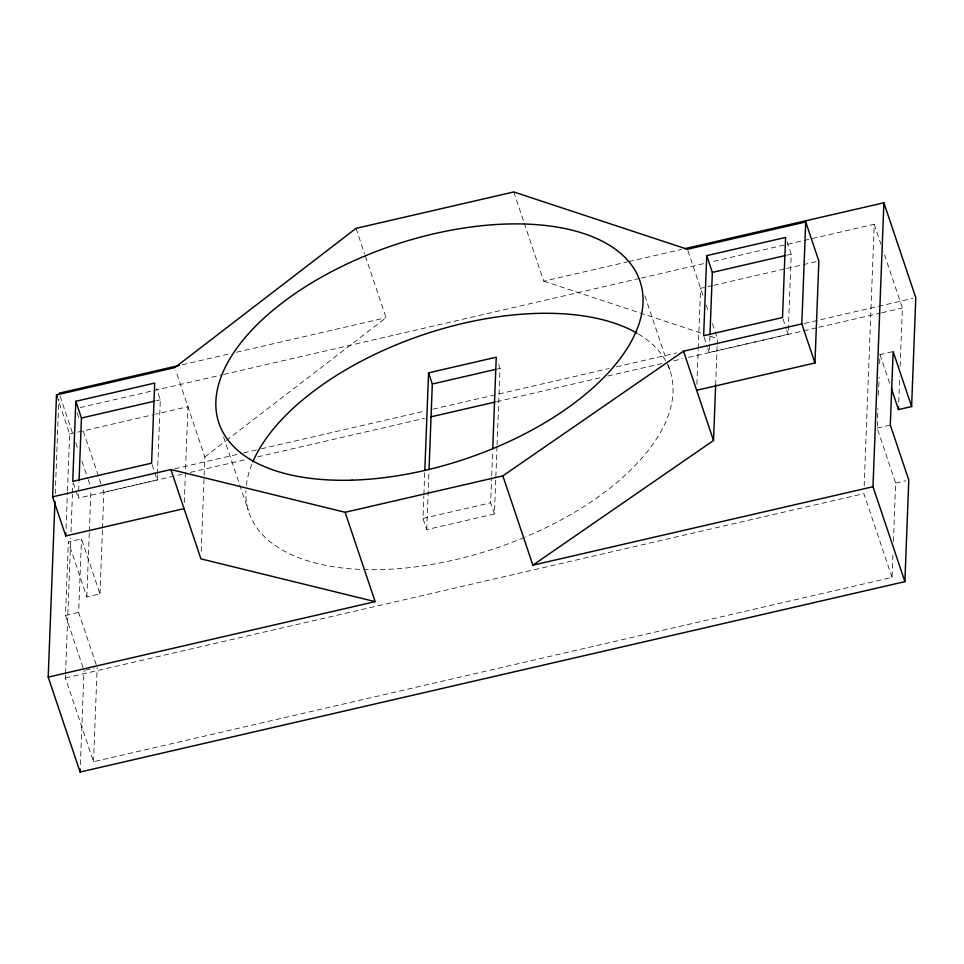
<?xml version="1.0" encoding="UTF-8"?>
<svg xmlns="http://www.w3.org/2000/svg" width="964" height="964" viewBox="0 0 964 964"><rect width="100%" height="100%" fill="white"/><g stroke="black" fill="none" stroke-linecap="round" stroke-linejoin="round"><path stroke-width="0.72" stroke-dasharray="4.82 3.62" d="M55.237 493.845L58.876 399.192M66.034 528.441L67.408 492.471M67.468 490.965L69.661 434.005L57.924 399.108M83.061 667.666L65.516 615.49L68.348 541.949L81.494 538.924L99.979 593.92L86.832 596.957L68.348 541.949M892.893 554.951L892.025 577.4L93.532 761.729L65.383 677.969L65.492 674.969M65.552 673.462L70.758 538.02M70.987 532.008L72.433 494.375M72.493 492.881L72.83 483.844M157.409 475.469L157.228 479.915L78.373 498.123L79 481.819M96.207 664.63L78.662 612.453L81.494 538.924M80.398 764.585L84.013 670.486M86.832 596.957L89.29 532.851M89.351 531.357L90.893 491.098M93.532 761.729L97.147 667.45M99.979 593.92L102.449 529.706M102.497 528.212L103.883 492.363L102.449 488.097M157.457 473.987L160.313 399.843L156.554 388.673M184.269 502.63L187.956 406.7L155.819 414.122M201.223 551.384L204.85 456.96L175.749 370.405M497.014 446.44L494.424 513.981L426.727 529.61L422.967 518.439L423.835 495.93M423.895 494.424L424.763 471.914M426.727 529.61L428.98 471.071M494.424 513.981L490.664 502.822L491.64 477.301M491.7 475.794L492.628 451.779M497.075 444.934L500.015 368.381L497.665 361.404M696.888 384.287L698.213 349.812M698.261 348.317L700.575 288.357L706.407 287.007M786.998 241.627L791.227 254.183L788.142 334.267L709.287 352.475L709.914 336.159M715.649 384.998L717.132 345.992M717.192 344.497L717.421 338.497L712.276 323.181M864.166 486.109L874.228 224.263L711.589 261.81M893.411 541.479L895.652 483.109L877.168 428.112L877.915 408.603M878.433 395.095L879.12 377.093M879.638 363.585L879.987 354.583L893.134 351.547M898.761 402.121L899.737 376.731M900.135 366.272L902.376 308.022L883.289 251.243M204.85 456.96L225.118 441.379M226.311 440.464L386.07 317.71L365.091 255.315M524.235 223.106L543.756 281.175L627.323 261.919M628.793 261.581L681.572 249.411M182.268 364.754L230.649 353.583M236.517 352.234L386.07 317.71M80.12 407.591L222.238 374.779M223.708 374.442L639.807 278.379M641.265 278.042L704.274 263.497M155.927 400.843L160.313 399.843M786.841 255.195L791.227 254.183M69.661 434.005L154.361 414.46M707.877 286.67L712.251 285.657M713.709 285.32L785.274 268.799M786.732 268.462L818.87 261.051M497.135 369.043L500.015 368.381M174.665 468.805L242.181 453.225M243.639 452.875L259.786 449.152M261.256 448.814L425.63 410.869M432.957 409.17L609.079 368.513M616.406 366.826L676.583 352.932M804.265 323.458L912.86 298.382M103.883 492.363L181.533 474.433M190.318 472.408L247.459 459.213M257.713 456.852L424.738 418.292M496.532 401.711L602.018 377.358M607.886 376.008L662.099 363.488M673.812 360.789L682.608 358.753M688.465 357.403L817.4 327.639M818.858 327.302L880.397 313.095M881.867 312.758L902.376 308.022M422.967 518.439L490.664 502.822M65.516 615.49L78.662 612.453M877.168 428.112L890.302 425.076M85.471 670.149L94.231 668.124M895.652 483.109L905.871 480.759M65.383 677.969L863.877 493.64L892.025 577.4M543.756 281.175L701.768 333.327M710.311 336.147L717.421 338.497M874.228 224.263L880.903 244.133M879.987 354.583L890.411 385.612M782.985 318.915L786.275 328.688M786.745 330.086L788.142 334.267M687.898 250.664L703.853 298.105M706.19 305.07L708.528 312.035M704.118 337.123L707.407 346.895M707.877 348.293L709.287 352.475M644.868 295.779L666.317 359.596M668.221 365.272L670.607 372.369M513.764 191.957L523.765 221.696M356.041 228.36L364.621 253.893M223.552 436.825L248.338 510.571M152.071 464.564L157.228 479.915M77.156 412.857L79.542 419.955M83.362 431.318L101.967 486.687M60.057 396.023L72.445 432.86M75.77 442.777L78.156 449.863M81.964 461.202L87.676 478.204M88.158 479.614L90.062 485.278M73.204 482.771L78.373 498.123M638.337 333.978A222.178 112.728 -18.6 0 1 525.549 536.924M524.187 537.49A222.178 112.728 -18.6 0 1 245.88 490.772M246.326 485.229A222.178 112.728 -18.6 0 1 252.327 463.045"/><path stroke-width="1.45" d="M184.04 508.631L65.745 535.936L52.61 496.846L56.514 394.927L174.821 367.609L356.041 228.36L513.764 191.957L687.428 249.266L805.723 221.961L818.87 261.051L814.954 362.97L696.659 390.287M891.363 388.432L898.472 409.579L911.619 406.543L893.134 351.547L890.302 425.076L908.799 480.084L904.895 581.641L80.108 772.044L48.2 677.126L54.948 501.352M65.745 535.936L65.853 532.935M75.819 401.289L72.746 481.373L151.601 463.166L154.686 383.082L75.819 401.289L81.446 418.039L79.048 480.325M80.108 772.044L80.217 769.055M424.823 470.408L428.57 372.839L496.255 357.21L492.737 448.778M429.028 469.564L432.318 384.009L428.57 372.839M706.733 255.641L703.648 335.725L782.515 317.518L785.588 237.433L706.733 255.641L712.36 272.39L709.962 334.677M805.723 221.961L801.807 323.892L683.512 351.197L502.859 475.879L532.875 565.169L713.529 440.488L715.649 384.998M904.895 581.641L872.986 486.712L883.892 202.777L684.5 248.736M898.472 409.579L898.593 406.591M911.619 406.543L915.8 297.707L883.892 202.777M59.105 393.192L179.328 365.428M81.446 418.039L154.469 401.181M712.36 272.39L785.383 255.532M432.318 384.009L495.689 369.381M52.61 496.846L170.905 469.54L345.124 512.294L502.859 475.879M430.607 416.93L495.074 402.048M48.2 677.126L375.153 601.644L345.124 512.294M532.875 565.169L872.986 486.712M375.153 601.644L200.934 558.879L170.905 469.54M801.807 323.892L814.954 362.97M683.512 351.197L713.529 440.488M56.514 394.927L57.454 397.71M252.869 461.744A222.178 112.728 -18.6 0 1 424.148 334.424A222.178 112.728 -18.6 0 1 637.047 333.219M352.125 480.156A222.178 112.728 -18.6 0 0 640.578 283.018A222.178 112.728 -18.6 0 0 295.635 293.189A222.178 112.728 -18.6 0 0 352.125 480.156"/></g></svg>
